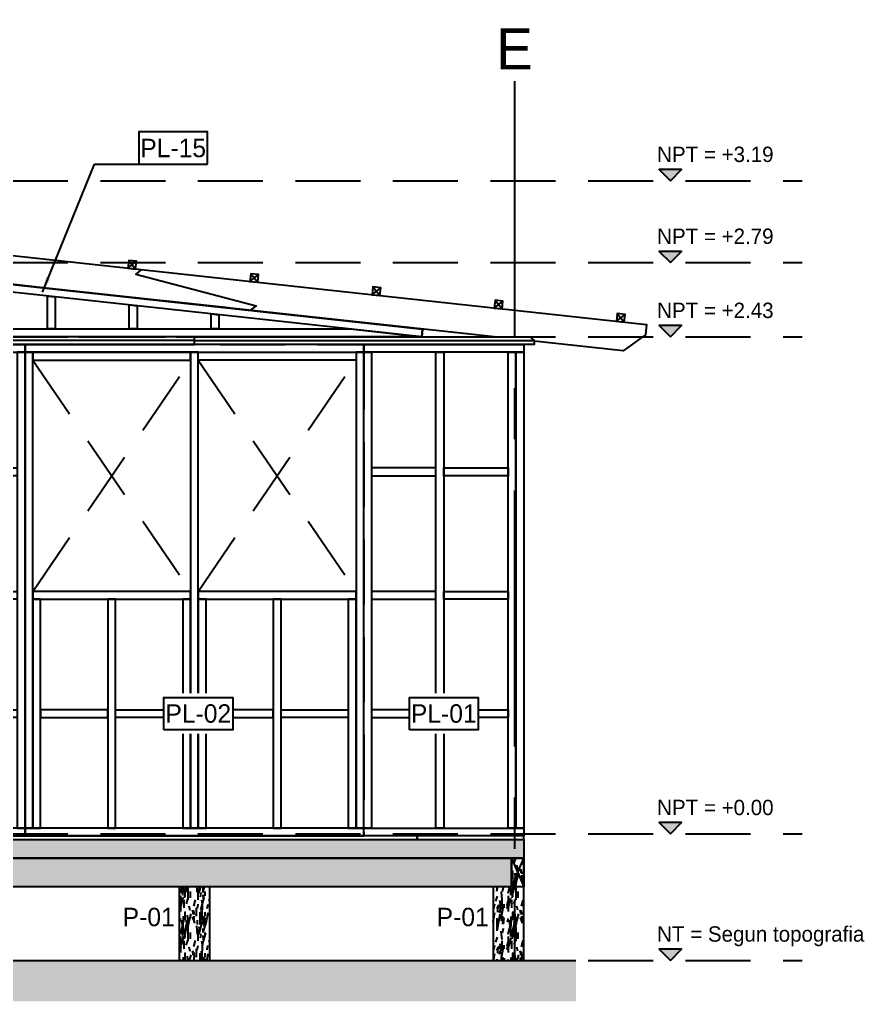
# Model space of a CAD drawing. Header units: millimetres. Extents: x 19438 to 19711, y 4351 to 4752.
# Drawn here: x 19447.781 to 19451.905, y 4503.926 to 4508.721 of the extents above; entities that cross this region are included whole.
import ezdxf
from ezdxf.enums import TextEntityAlignment as Align

# ---------------------------------------------------------------- set-up
doc = ezdxf.new("R2010")
doc.units = ezdxf.units.MM
doc.set_wipeout_variables(frame=1)
doc.linetypes.add('CENTER', pattern=[2, 1.25, -0.25, 0.25, -0.25])
doc.linetypes.add('HIDDEN2', pattern=[4.762499999999999, 3.175, -1.5875])
for name, color, linetype in [('0 @ 0.5', 7, 'Continuous'), ('ALFAJIA', 3, 'Continuous'), ('CLAVADORES', 1, 'Continuous'), ('EJES', 2, 'CENTER'), ('EJES @ 0.5', 2, 'CENTER'), ('NIVELES', 2, 'Continuous'), ('NIVELES @ 0.5', 2, 'Continuous'), ('PANELES PARED', 2, 'Continuous'), ('PILOTES', 2, 'Continuous'), ('PROYECCION PANEL', 6, 'Continuous'), ('PZA', 3, 'Continuous'), ('TEXTO', 2, 'Continuous'), ('TEXTO @ 0.5', 2, 'Continuous'), ('VIGAS DE PISO', 2, 'Continuous')]:
    doc.layers.add(name, color=color, linetype=linetype)
doc.styles.add('century gothic', font='GOTHIC.TTF')
doc.styles.add('century gothic smc', font='GOTHIC.TTF')
doc.styles.add('NOTAS', font='GOTHIC.TTF')
doc.styles.get("Standard").update_dxf_attribs({"font": 'arial.ttf'})
doc.dimstyles.new('ANOTATIVE 100 SMCONSTRUCCIONES', dxfattribs={"dimscale": 0, "dimtxt": 0.18, "dimasz": 0.15, "dimexe": 0.18, "dimexo": 0.09, "dimgap": 0.1, "dimtad": 1, "dimzin": 0, "dimdsep": 46, "dimtxsty": 'century gothic', "dimblk1": 'FLECHA1', "dimblk2": 'FLECHA1', "dimsah": 1, "dimcen": 0.18, "dimdle": 0.075, "dimclrd": 1, "dimclre": 1, "dimclrt": 2, "dimaunit": 1, "dimadec": 0, "dimazin": 0, "dimtfac": 0.7499999999999999, "dimtix": 1, "dimtmove": 2, "dimatfit": 3, "dimfxl": 0.09, "dimtvp": 1.5, "dimtfill": 1, "dimtolj": 1, "dimtzin": 0, "dimarcsym": 0})
pattern_1 = [(0, (-3.928590288065432, 0.156), (0, 0.2), [0.04000000000000001, -0.16]), (8.9726, (-3.926590288065432, 0.048), (1.200000005876015, 0.1999995251177433), [0.0384708, -3.8086058]), (5.710499999999999, (-3.928590288065432, 0.06), (1.800000034755268, 0.1999971014400811), [0.0401996, -1.9697752]), (344.5779, (-3.928590288065432, 0.12), (2.199999903889306, -0.599997467763363), [0.06016640000000001, -5.9564754]), (353.6599, (-3.924590288065432, 0.186), (0.2000000632075727, 4.085989627061748e-07), [0.0362216, -1.7748552]), (345.0686, (-3.918590288065432, 0.072), (0.7999999983166444, -0.1999996738791564), [0.0310484, -3.0737864]), (348.6901, (-3.988590288065432, 0.188), (0.2000000583016778, 7.413252083865452e-08), [0.0815844, -0.9382194]), (5.710499999999999, (-3.926590288065432, 0.03), (1.800000034755268, 0.1999971014400811), [0.0200998, -1.989875]), (0, (-3.928590288065432, 0.114), (0, 0.2), [0.02, -0.18]), (0, (-3.968590288065432, 0.138), (0, 0.2), [0.06, -0.14]), (11.3099, (-3.928590288065432, 0.168), (0.7999999543300329, 0.1999994872092054), [0.020396, -0.9994078000000001]), (2.726300000000001, (-3.948590288065432, 0.094), (4.000000058994694, 0.1999992035454403), [0.0420476, -4.162711600000001]), (352.4054, (-3.938590288065432, 0.08800000000000001), (1.599999971597214, -0.1999987367102976), [0.0302654, -2.9962834]), (0, (-3.948590288065432, 0.012), (0, 0.2), [0.04000000000000001, -0.16]), (358.8309, (-3.968590288065432, 0.002), (0.2000000366479377, 1.536034513610618e-07), [0.09802040000000001, -9.70402]), (0, (-3.968590288065432, 0.152), (0, 0.2), [0.02, -0.18]), (0, (-3.948590288065432, 0.168), (0, 0.2), [0.02, -0.18]), (0, (-4.038590288065432, 0.186), (0, 0.2), [0.03, -0.17]), (350.5377, (-3.984590288065432, 0.196), (0.2000000154436844, 7.752063945765109e-08), [0.0608276, -1.1557248]), (0, (-4.048590288065432, 0.196), (0, 0.2), [0.04000000000000001, -0.16]), (0, (-4.070590288065432, 0.016), (0, 0.2), [0.022, -0.178]), (0, (-3.968590288065432, 0.026), (0, 0.2), [0.02, -0.18]), (0, (-4.070590288065432, 0.032), (0, 0.2), [0.042, -0.158]), (5.4403, (-3.968590288065432, 0.044), (1.999999940230268, 0.1999989567139906), [0.04218999999999999, -4.176814399999999]), (0, (-3.966590288065432, 0.06), (0, 0.2), [0.03800000000000001, -0.162]), (0, (-4.070590288065432, 0.064), (0, 0.2), [0.022, -0.178]), (358.8309, (-4.046590288065432, 0.096), (0.2000000366479377, 1.536034513610618e-07), [0.09802040000000001, -9.70402]), (0, (-4.028590288065432, 0.114), (0, 0.2), [0.02, -0.18]), (0, (-4.048590288065432, 0.12), (0, 0.2), [0.02, -0.18]), (0, (-3.968590288065432, 0.12), (0, 0.2), [0.04000000000000001, -0.16]), (0, (-4.008590288065432, 0.124), (0, 0.2), [0.02, -0.18]), (0, (-4.048590288065432, 0.148), (0, 0.2), [0.04000000000000001, -0.16]), (19.6538, (-3.994590288065432, 0.064), (2.200000050424423, 0.7999989149399482), [0.0297322, -2.9434812]), (11.3099, (-4.028590288065432, 0.12), (0.7999999543300329, 0.1999994872092054), [0.020396, -0.9994078000000001]), (11.3099, (-3.948590288065432, 0.11), (0.7999999543300329, 0.1999994872092054), [0.020396, -0.9994078000000001]), (5.710499999999999, (-4.008590288065432, 0.186), (1.800000034755268, 0.1999971014400811), [0.0200998, -1.989875]), (349.6952, (-4.070590288065432, 0.2), (1.19999999539557, -0.1999989393302705), [0.0223606, -2.213707]), (348.6901, (-4.048590288065432, 0.016), (0.2000000583016778, 7.413252083865452e-08), [0.020396, -0.9994078000000001]), (90, (-4.028590288065432, 0.012), (-0.2, 1.224646799147353e-17), [0, -0.2]), (346.6076, (-4.070590288065432, 0.124), (3.400000044993809, -0.7999939065965311), [0.04317399999999998, -4.274230799999999]), (11.3099, (-3.948590288065432, 0.152), (0.7999999543300329, 0.1999994872092054), [0.020396, -0.9994078000000001]), (10.3048, (-3.948590288065432, 0.026), (0.9999999576061548, 0.1999992088681574), [0.0223606, -2.213707]), (348.6901, (-4.008590288065432, 0.114), (0.2000000583016778, 7.413252083865452e-08), [0.020396, -0.9994078000000001]), (348.6901, (-3.988590288065432, 0.124), (0.2000000583016778, 7.413252083865452e-08), [0.020396, -0.9994078000000001]), (341.5651, (-4.070590288065432, 0.104), (0.1999999582471591, 2.336696655391713e-07), [0.02529820000000001, -0.6071572000000001]), (345.9638, (-4.048590288065432, 0.172), (0.1999999211458298, 2.48745877401424e-07), [0.0824622, -0.7421588000000001]), (343.3008, (-4.008590288065432, 0.186), (1.399999991533441, -0.3999987464096421), [0.06264180000000001, -2.025419]), (0, (-4.008590288065432, 0.196), (0, 0.2), [0.024, -0.176]), (345.9638, (-4.028590288065432, 0.032), (0.1999999211458298, 2.48745877401424e-07), [0.0824622, -0.7421588000000001]), (345.9638, (-4.048590288065432, 0.04600000000000001), (0.1999999211458298, 2.48745877401424e-07), [0.0824622, -0.7421588000000001]), (345.9638, (-4.048590288065432, 0.064), (0.1999999211458298, 2.48745877401424e-07), [0.0824622, -0.7421588000000001]), (349.6952, (-4.070590288065432, 0.152), (1.19999999539557, -0.1999989393302705), [0.0223606, -2.213707]), (345.9638, (-4.008590288065432, 0.148), (0.1999999211458298, 2.48745877401424e-07), [0.041231, -0.78339]), (349.6952, (-4.070590288065432, 0.08800000000000001), (1.19999999539557, -0.1999989393302705), [0.0223606, -2.213707]), (357.6141, (-3.966590288065432, 0.074), (0.1999999891848493, 2.452822411999623e-07), [0.04804159999999999, -4.756122999999999]), (349.6952, (-3.988590288065432, 0.11), (1.19999999539557, -0.1999989393302705), [0.0223606, -2.213707]), (12.5288, (-3.966590288065432, 0.106), (0.8000000956949306, 0.1999998607468065), [0.018439, -1.8254698]), (349.5626, (-4.070590288065432, 0.07800000000000001), (2.199999936494009, -0.3999970687046518), [0.07727880000000001, -7.650591]), (351.8699, (-3.994590288065432, 0.064), (0.1999998921841651, -4.835099234323792e-08), [0.0282842, -1.3859292]), (4.7636, (-4.048590288065432, 0.084), (2.199999989954753, 0.1999982899233011), [0.04816639999999999, -2.360152399999999]), (0, (-4.000590288065432, 0.08800000000000001), (0, 0.2), [0.062, -0.138]), (344.7449, (-4.070590288065432, 0.178), (0.7999999424282382, -0.1999996642887572), [0.0228036, -2.257547199999999]), (350.5377, (-4.028590288065432, 0.012), (0.2000000154436844, 7.752063945765109e-08), [0.0608276, -1.1557248]), (340.0169, (-4.070590288065432, 0.05400000000000001), (0.599999976080897, -0.199999864879762), [0.0234094, -2.3175304]), (0, (-3.908590288065432, 0.172), (0, 0.2), [0.01, -0.19]), (0, (-3.908590288065432, 0.084), (0, 0.2), [0.02, -0.18]), (11.3099, (-3.908590288065432, 0.012), (0.7999999543300329, 0.1999994872092054), [0.020396, -0.9994078000000001]), (0, (-3.906590288065432, 0.032), (0, 0.2), [0.036, -0.164]), (343.3008, (-3.908590288065432, 0.138), (1.399999991533441, -0.3999987464096421), [0.0208806, -2.0671802]), (348.0207, (-3.906590288065432, 0.096), (3.79999992225112, -0.8002195416063549), [0.0368014, -6.7101288]), (90, (-3.908590288065432, 0.012), (-0.2, 1.224646799147353e-17), [0, -0.2]), (0, (-3.888590288065432, 0.016), (0, 0.2), [0.018, -0.182]), (0, (-3.888590288065432, 0.05400000000000001), (0, 0.2), [0.018, -0.182]), (0, (-3.888590288065432, 0.064), (0, 0.2), [0.018, -0.182]), (336.0376, (-3.888590288065432, 0.132), (1.40000000548613, -0.5999973303432905), [0.0196978, -1.9500724]), (348.5163, (-3.888590288065432, 0.156), (0.9999999967737594, -0.2000310941213914), [0.0183676, -13.043105]), (341.5651, (-3.888590288065432, 0.084), (0.1999999582471591, 2.336696655391713e-07), [0.0189736, -0.6134816000000001]), (347.4712, (-3.888590288065432, 0.182), (1.000000064081819, -0.1999999206089786), [0.01843899999999999, -1.8254698])]

# ---------------------------------------------------------------- blocks, each defined once
blk = doc.blocks.new('ejes')
at = {"color": 2, "linetype": 'Continuous'}
blk.add_wipeout([(-0.10885833912255882, 0.2751808892279074), (-0.06464980434288278, 0.29101139915608476), (-0.005711029194453245, 0.300136696395765), (0.05970395491829775, 0.2965109957521793), (0.09500801823759654, 0.28842404935014876), (0.15965652159929147, 0.2608636369091606), (0.1830838827680603, 0.24595704011170016), (0.2147777183097551, 0.22027423450675432), (0.24056337161264335, 0.1931046389480563), (0.2710496140131802, 0.1492704662609412), (0.2710496140131802, 0.1492704662609412), (0.29228597416654867, 0.10349661091159568), (0.3035963827602567, 0.06453264762232458), (0.30888575337872337, 0.031590563045716946), (0.3104933718217751, 0.0005746537607657087), (0.30919658479261525, -0.02728913207132566), (0.3091965847926153, -0.027289132071325883), (0.30027717569611284, -0.0770484549899001), (0.28805813743323505, -0.1132576829940053), (0.2790146382960884, -0.13320250965297142), (0.2587652247446024, -0.1678328491785554), (0.23815255433130994, -0.194800105660912), (0.21862924531649156, -0.2154796407223022), (0.19017272246719988, -0.2396654989023948), (0.15896394569952457, -0.2601099999731793), (0.1254178428129261, -0.27653970163673736), (0.08946861941709108, -0.28884357349388057), (0.046069088719026464, -0.2973084917295474), (0.010493371821857445, -0.29942534623915185), (-0.03664847771865216, -0.2956982711275044), (-0.06874736660458744, -0.28877099658425376), (-0.0973554240182596, -0.2793693357010323), (-0.14436554688920247, -0.2563664198253622), (-0.17090185904150568, -0.238372558443055), (-0.19217854979089546, -0.22061325773022133), (-0.2151888527146943, -0.1970804335205486), (-0.2151888527146943, -0.1970804335205486), (-0.25671125873123124, -0.13581334208541496), (-0.27162633441797895, -0.10144726227250095), (-0.27162633441797895, -0.1014472622725009), (-0.2874593248044241, -0.03441378108673088), (-0.2895066281780601, 0.0005746537607657087), (-0.28743799677751636, 0.035744237273435564), (-0.28132343942398635, 0.07016595116394753), (-0.2728826094345143, 0.09905334814152555), (-0.25831386758751196, 0.13377626051182734), (-0.23398166203419438, 0.1744480497160782), (-0.2156626263937377, 0.19768747544179777), (-0.19701991083710613, 0.21722699628226172), (-0.17515748088194505, 0.23623067615421467), (-0.1543538376347675, 0.2512246039588738), (-0.1259321932359468, 0.2677601047093707), (-0.1259321932359468, 0.2677601047093707), (-0.11819097696290187, 0.27157343305283743)], dxfattribs=at)
at = {"layer": 'EJES', "color": 3}
blk.add_attdef('EJES', text='', height=0.3, dxfattribs=at).set_placement((0.01049337175209075, -0.1740267672867049), align=Align.CENTER)
blk = doc.blocks.new('P01')
h = blk.add_hatch()
h.set_pattern_fill('MADERA_03', color=250, scale=0.2, angle=90, pattern_type=2)
h.set_pattern_definition([(90, (-0.156, 0.142), (-0.2, 1.224646799147353e-17), [0.04000000000000001, -0.16]), (98.9726, (-0.04799999999999999, 0.144), (-0.1999995251177432, 1.200000005876015), [0.0384708, -3.8086058]), (95.7105, (-0.05999999999999999, 0.142), (-0.199997101440081, 1.800000034755268), [0.0401996, -1.9697752]), (74.5779, (-0.12, 0.142), (0.5999974677633632, 2.199999903889306), [0.06016640000000001, -5.9564754]), (83.6599, (-0.186, 0.146), (-4.085989626939283e-07, 0.2000000632075727), [0.0362216, -1.7748552]), (75.06859999999999, (-0.07199999999999998, 0.152), (0.1999996738791565, 0.7999999983166444), [0.0310484, -3.0737864]), (78.6901, (-0.188, 0.08200000000000002), (-7.413252082640805e-08, 0.2000000583016778), [0.0815844, -0.9382194]), (95.7105, (-0.02999999999999999, 0.144), (-0.199997101440081, 1.800000034755268), [0.0200998, -1.989875]), (90, (-0.114, 0.142), (-0.2, 1.224646799147353e-17), [0.02, -0.18]), (90, (-0.138, 0.102), (-0.2, 1.224646799147353e-17), [0.06, -0.14]), (101.3099, (-0.168, 0.142), (-0.1999994872092053, 0.7999999543300329), [0.020396, -0.9994078000000001]), (92.72629999999998, (-0.09399999999999999, 0.122), (-0.19999920354544, 4.000000058994694), [0.0420476, -4.162711600000001]), (82.4054, (-0.088, 0.132), (0.1999987367102977, 1.599999971597214), [0.0302654, -2.9962834]), (90, (-0.01199999999999999, 0.122), (-0.2, 1.224646799147353e-17), [0.04000000000000001, -0.16]), (88.8309, (-0.001999999999999994, 0.102), (-1.536034513488153e-07, 0.2000000366479377), [0.09802040000000001, -9.70402]), (90, (-0.152, 0.102), (-0.2, 1.224646799147353e-17), [0.02, -0.18]), (90, (-0.168, 0.122), (-0.2, 1.224646799147353e-17), [0.02, -0.18]), (90, (-0.186, 0.03200000000000001), (-0.2, 1.224646799147353e-17), [0.03, -0.17]), (80.5377, (-0.196, 0.08600000000000002), (-7.752063944540462e-08, 0.2000000154436844), [0.06082760000000001, -1.1557248]), (90, (-0.196, 0.02200000000000001), (-0.2, 1.224646799147353e-17), [0.04000000000000001, -0.16]), (90, (-0.016, 9.797174393178825e-19), (-0.2, 1.224646799147353e-17), [0.022, -0.178]), (90, (-0.026, 0.102), (-0.2, 1.224646799147353e-17), [0.02, -0.18]), (90, (-0.032, 1.959434878635765e-18), (-0.2, 1.224646799147353e-17), [0.042, -0.158]), (95.44029999999997, (-0.044, 0.102), (-0.1999989567139905, 1.999999940230268), [0.04219000000000001, -4.1768144]), (90, (-0.05999999999999999, 0.104), (-0.2, 1.224646799147353e-17), [0.03800000000000001, -0.162]), (90, (-0.064, 3.91886975727153e-18), (-0.2, 1.224646799147353e-17), [0.022, -0.178]), (88.8309, (-0.096, 0.02400000000000001), (-1.536034513488153e-07, 0.2000000366479377), [0.09802040000000001, -9.70402]), (90, (-0.114, 0.04200000000000001), (-0.2, 1.224646799147353e-17), [0.02, -0.18]), (90, (-0.12, 0.02200000000000001), (-0.2, 1.224646799147353e-17), [0.02, -0.18]), (90, (-0.12, 0.102), (-0.2, 1.224646799147353e-17), [0.04000000000000001, -0.16]), (90, (-0.124, 0.06200000000000001), (-0.2, 1.224646799147353e-17), [0.02, -0.18]), (90, (-0.148, 0.02200000000000001), (-0.2, 1.224646799147353e-17), [0.04000000000000001, -0.16]), (109.6538, (-0.064, 0.07600000000000001), (-0.7999989149399481, 2.200000050424423), [0.0297322, -2.9434812]), (101.3099, (-0.12, 0.04200000000000001), (-0.1999994872092053, 0.7999999543300329), [0.020396, -0.9994078000000001]), (101.3099, (-0.11, 0.122), (-0.1999994872092053, 0.7999999543300329), [0.020396, -0.9994078000000001]), (95.7105, (-0.186, 0.06200000000000001), (-0.199997101440081, 1.800000034755268), [0.0200998, -1.989875]), (79.6952, (-0.2, 1.224646799147353e-17), (0.1999989393302706, 1.19999999539557), [0.0223606, -2.213707]), (78.6901, (-0.016, 0.022), (-7.413252082640805e-08, 0.2000000583016778), [0.020396, -0.9994078000000001]), (180, (-0.012, 0.042), (-2.449293598294707e-17, -0.2), [0, -0.2]), (76.60759999999999, (-0.124, 7.59281015471359e-18), (0.7999939065965314, 3.400000044993809), [0.043174, -4.274230800000001]), (101.3099, (-0.152, 0.122), (-0.1999994872092053, 0.7999999543300329), [0.020396, -0.9994078000000001]), (100.3048, (-0.026, 0.122), (-0.1999992088681573, 0.9999999576061548), [0.0223606, -2.213707]), (78.6901, (-0.114, 0.06200000000000001), (-7.413252082640805e-08, 0.2000000583016778), [0.020396, -0.9994078000000001]), (78.6901, (-0.124, 0.08200000000000002), (-7.413252082640805e-08, 0.2000000583016778), [0.020396, -0.9994078000000001]), (71.5651, (-0.104, 6.368163355566237e-18), (-2.336696655269248e-07, 0.1999999582471591), [0.0252982, -0.6071572]), (75.96379999999999, (-0.172, 0.02200000000000001), (-2.487458773891775e-07, 0.1999999211458298), [0.0824622, -0.7421588000000001]), (73.3008, (-0.186, 0.06200000000000001), (0.3999987464096422, 1.399999991533441), [0.06264180000000001, -2.025419]), (90, (-0.196, 0.06200000000000001), (-0.2, 1.224646799147353e-17), [0.024, -0.176]), (75.96379999999999, (-0.032, 0.042), (-2.487458773891775e-07, 0.1999999211458298), [0.0824622, -0.7421588000000001]), (75.96379999999999, (-0.04600000000000001, 0.02200000000000001), (-2.487458773891775e-07, 0.1999999211458298), [0.0824622, -0.7421588000000001]), (75.96379999999999, (-0.064, 0.02200000000000001), (-2.487458773891775e-07, 0.1999999211458298), [0.0824622, -0.7421588000000001]), (79.6952, (-0.152, 9.307315673519885e-18), (0.1999989393302706, 1.19999999539557), [0.0223606, -2.213707]), (75.96379999999999, (-0.148, 0.06200000000000001), (-2.487458773891775e-07, 0.1999999211458298), [0.041231, -0.78339]), (79.6952, (-0.08800000000000001, 5.388445916248355e-18), (0.1999989393302706, 1.19999999539557), [0.0223606, -2.213707]), (87.6141, (-0.074, 0.104), (-2.452822411877158e-07, 0.1999999891848493), [0.0480416, -4.756123]), (79.6952, (-0.11, 0.082), (0.1999989393302706, 1.19999999539557), [0.0223606, -2.213707]), (102.5288, (-0.106, 0.104), (-0.1999998607468065, 0.8000000956949306), [0.018439, -1.8254698]), (79.5626, (-0.07800000000000001, 4.776122516674678e-18), (0.3999970687046519, 2.199999936494009), [0.07727880000000001, -7.650591]), (81.86989999999999, (-0.064, 0.07600000000000001), (4.835099235548439e-08, 0.1999998921841651), [0.0282842, -1.3859292]), (94.76359999999998, (-0.084, 0.02200000000000001), (-0.1999982899233009, 2.199999989954753), [0.04816640000000001, -2.3601524]), (90, (-0.08800000000000001, 0.06999999999999999), (-0.2, 1.224646799147353e-17), [0.062, -0.138]), (74.7449, (-0.178, 1.089935651241144e-17), (0.1999996642887572, 0.7999999424282382), [0.0228036, -2.2575472]), (80.5377, (-0.012, 0.042), (-7.752063944540462e-08, 0.2000000154436844), [0.06082760000000001, -1.1557248]), (70.0169, (-0.05400000000000001, 3.306546357697854e-18), (0.199999864879762, 0.599999976080897), [0.0234094, -2.3175304]), (90, (-0.172, 0.162), (-0.2, 1.224646799147353e-17), [0.01, -0.19]), (90, (-0.08399999999999999, 0.162), (-0.2, 1.224646799147353e-17), [0.02, -0.18]), (101.3099, (-0.01199999999999999, 0.162), (-0.1999994872092053, 0.7999999543300329), [0.020396, -0.9994078000000001]), (90, (-0.03199999999999999, 0.164), (-0.2, 1.224646799147353e-17), [0.036, -0.164]), (73.3008, (-0.138, 0.162), (0.3999987464096422, 1.399999991533441), [0.0208806, -2.0671802]), (78.0207, (-0.09599999999999999, 0.164), (0.8002195416063551, 3.79999992225112), [0.0368014, -6.7101288]), (180, (-0.01199999999999999, 0.162), (-2.449293598294707e-17, -0.2), [0, -0.2]), (90, (-0.01599999999999999, 0.182), (-0.2, 1.224646799147353e-17), [0.018, -0.182]), (90, (-0.05399999999999999, 0.182), (-0.2, 1.224646799147353e-17), [0.018, -0.182]), (90, (-0.06399999999999999, 0.182), (-0.2, 1.224646799147353e-17), [0.018, -0.182]), (66.03760000000001, (-0.132, 0.182), (0.5999973303432906, 1.40000000548613), [0.0196978, -1.9500724]), (78.5163, (-0.156, 0.182), (0.2000310941213914, 0.9999999967737594), [0.0183676, -13.043105]), (71.5651, (-0.08399999999999999, 0.182), (-2.336696655269248e-07, 0.1999999582471591), [0.0189736, -0.6134816]), (77.47120000000001, (-0.182, 0.182), (0.1999999206089787, 1.000000064081819), [0.018439, -1.8254698])])
h.paths.add_polyline_path([(19444.00301116678, 4504.126282387035), (19444.15301116678, 4504.126282387035), (19444.15301116678, 4504.626282387035), (19444.00301116678, 4504.626282387035)])
blk.add_lwpolyline([(19444.00301116678, 4504.126282387035), (19444.15301116678, 4504.126282387035), (19444.15301116678, 4504.626282387035), (19444.00301116678, 4504.626282387035)], close=True)
blk = doc.blocks.new('PP1')
at = {"layer": 'PANELES PARED'}
for points in [[(19444.81411116678, 4512.817581495822), (19444.81411116678, 4512.855581495823), (19444.03301116678, 4512.855581495823), (19444.03301116678, 4512.817581495822)], [(19444.03301116678, 4510.493581495823), (19444.07101116678, 4510.493581495823), (19444.07101116678, 4512.817581495822), (19444.03301116678, 4512.817581495822)], [(19444.07101116678, 4510.493581495823), (19444.10901116678, 4510.493581495823), (19444.10901116678, 4512.817581495822), (19444.07101116678, 4512.817581495822)], [(19444.42356116678, 4510.493581495823), (19444.46156116678, 4510.493581495823), (19444.46156116678, 4512.817581495822), (19444.42356116678, 4512.817581495822)], [(19444.77611116678, 4510.493581495823), (19444.81411116678, 4510.493581495823), (19444.81411116678, 4512.817581495822), (19444.77611116678, 4512.817581495822)], [(19444.42356116678, 4512.214881495822), (19444.42356116678, 4512.252881495822), (19444.10901116678, 4512.252881495822), (19444.10901116678, 4512.214881495822)], [(19444.46156116678, 4512.214881495822), (19444.46156116678, 4512.252881495822), (19444.77611116678, 4512.252881495822), (19444.77611116678, 4512.214881495822)], [(19444.42356116678, 4511.612181495822), (19444.42356116678, 4511.650181495823), (19444.10901116678, 4511.650181495823), (19444.10901116678, 4511.612181495822)], [(19444.46156116678, 4511.612181495822), (19444.46156116678, 4511.650181495823), (19444.77611116678, 4511.650181495823), (19444.77611116678, 4511.612181495822)], [(19444.42356116678, 4511.033881495823), (19444.42356116678, 4511.071881495824), (19444.10901116678, 4511.071881495824), (19444.10901116678, 4511.033881495823)], [(19444.46156116678, 4511.033881495823), (19444.46156116678, 4511.071881495824), (19444.77611116678, 4511.071881495824), (19444.77611116678, 4511.033881495823)], [(19444.81411116678, 4510.455581495823), (19444.81411116678, 4510.493581495823), (19444.03301116678, 4510.493581495823), (19444.03301116678, 4510.455581495823)]]:
    blk.add_lwpolyline(points, close=True, dxfattribs=at)
blk = doc.blocks.new('PP2')
at = {"layer": 'PANELES PARED', "color": 8, "linetype": 'HIDDEN2', "ltscale": 0.1}
for p, q in [((19444.85211116678, 4512.779581495822), (19445.62211116678, 4511.650181495823)), ((19444.85211116678, 4511.650181495823), (19445.62211116678, 4512.779581495822)), ((19445.66011116678, 4512.779581495822), (19446.43011116678, 4511.650181495823)), ((19445.66011116678, 4511.650181495823), (19446.43011116678, 4512.779581495822))]:
    blk.add_line(p, q, dxfattribs=at)
at = {"layer": 'PANELES PARED'}
for points in [[(19444.81411116678, 4512.855581495823), (19444.81411116678, 4512.817581495822), (19446.46811116678, 4512.817581495822), (19446.46811116678, 4512.855581495823)], [(19444.85211116678, 4512.817581495822), (19444.81411116678, 4512.817581495822), (19444.81411116678, 4510.493581495823), (19444.85211116678, 4510.493581495823)], [(19444.85211116678, 4512.817581495822), (19444.85211116678, 4512.779581495822), (19445.62211116678, 4512.779581495822), (19445.62211116678, 4512.817581495822)], [(19445.66011116678, 4512.817581495822), (19445.62211116678, 4512.817581495822), (19445.62211116678, 4510.493581495823), (19445.66011116678, 4510.493581495823)], [(19446.43011116678, 4512.817581495822), (19446.43011116678, 4512.779581495822), (19445.66011116678, 4512.779581495822), (19445.66011116678, 4512.817581495822)], [(19446.46811116678, 4512.817581495822), (19446.43011116678, 4512.817581495822), (19446.43011116678, 4510.493581495823), (19446.46811116678, 4510.493581495823)], [(19444.85211116678, 4511.650181495823), (19444.85211116678, 4511.612181495822), (19445.62211116678, 4511.612181495822), (19445.62211116678, 4511.650181495823)], [(19445.66011116678, 4511.650181495823), (19445.66011116678, 4511.612181495822), (19446.43011116678, 4511.612181495822), (19446.43011116678, 4511.650181495823)], [(19444.89011116678, 4511.612181495822), (19444.85211116678, 4511.612181495822), (19444.85211116678, 4510.493581495823), (19444.89011116678, 4510.493581495823)], [(19445.25611116678, 4511.612181495822), (19445.21811116678, 4511.612181495822), (19445.21811116678, 4510.493581495823), (19445.25611116678, 4510.493581495823)], [(19445.62211116678, 4511.612181495822), (19445.58411116678, 4511.612181495822), (19445.58411116678, 4510.493581495823), (19445.62211116678, 4510.493581495823)], [(19445.69811116678, 4511.612181495822), (19445.66011116678, 4511.612181495822), (19445.66011116678, 4510.493581495823), (19445.69811116678, 4510.493581495823)], [(19446.06411116678, 4511.612181495822), (19446.02611116678, 4511.612181495822), (19446.02611116678, 4510.493581495823), (19446.06411116678, 4510.493581495823)], [(19446.43011116678, 4511.612181495822), (19446.39211116678, 4511.612181495822), (19446.39211116678, 4510.493581495823), (19446.43011116678, 4510.493581495823)], [(19444.89011116678, 4511.071881495824), (19444.89011116678, 4511.033881495823), (19445.21811116678, 4511.033881495823), (19445.21811116678, 4511.071881495824)], [(19445.58411116678, 4511.071881495824), (19445.58411116678, 4511.033881495823), (19445.25611116678, 4511.033881495823), (19445.25611116678, 4511.071881495824)], [(19445.69811116678, 4511.071881495824), (19445.69811116678, 4511.033881495823), (19446.02611116678, 4511.033881495823), (19446.02611116678, 4511.071881495824)], [(19446.39211116678, 4511.071881495824), (19446.39211116678, 4511.033881495823), (19446.06411116678, 4511.033881495823), (19446.06411116678, 4511.071881495824)], [(19444.81411116678, 4510.493581495823), (19444.81411116678, 4510.455581495823), (19446.46811116678, 4510.455581495823), (19446.46811116678, 4510.493581495823)]]:
    blk.add_lwpolyline(points, close=True, dxfattribs=at)
blk = doc.blocks.new('PL01')
at = {"layer": 'PANELES PARED'}
for points in [[(19444.53144271229, 4507.172282387035), (19447.15921116677, 4507.458058333238), (19447.15921116679, 4507.496282387035), (19444.52733434724, 4507.210059646553), (19444.53144271229, 4507.172282387035)], [(19444.53144271229, 4507.172282387035), (19447.15921116677, 4507.172282387035), (19447.15921116677, 4507.210282387035), (19444.88086050829, 4507.210282387035), (19444.53144271229, 4507.172282387035)]]:
    blk.add_lwpolyline(points, dxfattribs=at)
for points in [[(19447.12121116677, 4507.210282387035), (19447.15921116677, 4507.210282387035), (19447.15921116677, 4507.458058333238), (19447.12121116677, 4507.453925744639)], [(19446.72121116677, 4507.210282387035), (19446.75921116677, 4507.210282387035), (19446.75921116677, 4507.414557400617), (19446.72121116677, 4507.410424812018)], [(19446.32121116677, 4507.210282387035), (19446.35921116677, 4507.210282387035), (19446.35921116677, 4507.371056467997), (19446.32121116677, 4507.366923879398)], [(19445.92121116677, 4507.210282387035), (19445.95921116677, 4507.210282387035), (19445.95921116677, 4507.327555535376), (19445.92121116677, 4507.323422946777)], [(19445.52121116677, 4507.210282387035), (19445.55921116677, 4507.210282387035), (19445.55921116677, 4507.284054602756), (19445.52121116677, 4507.279922014157)]]:
    blk.add_lwpolyline(points, close=True, dxfattribs=at)
blk = doc.blocks.new('CL1')
at = {"layer": 'CLAVADORES'}
for p, q in [((19443.50168427536, 4507.507030279183), (19443.53968427536, 4507.469030279183)), ((19443.50168427536, 4507.469030279183), (19443.53968427536, 4507.507030279183))]:
    blk.add_line(p, q, dxfattribs=at)
blk.add_lwpolyline([(19443.50168427536, 4507.469030279183), (19443.53968427536, 4507.469030279183), (19443.53968427536, 4507.507030279183), (19443.50168427536, 4507.507030279183)], close=True, dxfattribs=at)
blk = doc.blocks.new('nivel elevacion')
blk.add_hatch(color=250).paths.add_polyline_path([(-0.1092553982493882, 0.1102459082790119), (6.308664524112828e-08, 2.481101546436548e-09), (0.109255524422224, 0.1102459082790119)])
blk.add_lwpolyline([(6.308664524112828e-08, 2.481101546436548e-09), (0.109255524422224, 0.1102459082790119), (-0.1092553982493882, 0.1102459082790119)], close=True)
blk.add_lwpolyline([(0.109255524422224, 0.1102459082790119), (-0.1092553982493882, 0.1102459082790119)])
at = {"style": 'NOTAS'}
blk.add_attdef('ELEVATION', (-0.1298240430099741, 0.1830828825018216), '', height=0.15, dxfattribs=at)
blk = doc.blocks.new('FLECHA1')
at = {"color": 1}
blk.add_line((-1, 0), (0.4961616904075186, 0), dxfattribs=at)
at = {"color": 4}
blk.add_line((-0.2461764230280465, -0.2480808452037593), (0.2480808452037602, 0.25), dxfattribs=at)

msp = doc.modelspace()

# ---------------------------------------------------------------- hatches: boundary and pattern name
h = msp.add_hatch()
h.set_pattern_fill('EARTH', color=8, scale=0.01, angle=45)
h.set_pattern_definition([(45, (-4.070590288065432, 0), (6.938893903907228e-18, 0.08980256121069152), [0.0635, -0.0635]), (45, (-4.087428268292436, 0.01683798022700466), (6.938893903907228e-18, 0.08980256121069152), [0.0635, -0.0635]), (45, (-4.104266248519441, 0.03367596045400933), (6.938893903907228e-18, 0.08980256121069152), [0.0635, -0.0635]), (135, (-4.104266248519441, 0.04490128060534578), (-0.08980256121069152, 6.938893903907228e-18), [0.0635, -0.0635]), (135, (-4.087428268292436, 0.06173926083235044), (-0.08980256121069152, 6.938893903907228e-18), [0.0635, -0.0635]), (135, (-4.070590288065432, 0.0785772410593551), (-0.08980256121069152, 6.938893903907228e-18), [0.0635, -0.0635])])
h.paths.add_polyline_path([(19439.70742087871, 4504.126282387035), (19450.49732073628, 4504.126282387035), (19450.49732073628, 4503.926282387036), (19439.70742087871, 4503.926282387036)])

# ---------------------------------------------------------------- linework, layer by layer
at = {"color": 5}
msp.add_line((19439.70742087871, 4504.126282387035), (19450.49732073628, 4504.126282387036), dxfattribs=at)
at = {"color": 1}
for points in [[(19447.28242087871, 4504.734282387035), (19447.28242087871, 4504.716282387035), (19449.72242087871, 4504.716282387035), (19449.72242087871, 4504.734282387035)], [(19449.72242087871, 4504.734282387035), (19449.72242087871, 4504.716282387035), (19450.24232073628, 4504.716282387035), (19450.24232073628, 4504.734282387035)]]:
    msp.add_lwpolyline(points, close=True, dxfattribs=at)
at = {"layer": 'ALFAJIA'}
for points in [[(19447.11612073633, 4507.637107848385), (19450.84232073633, 4507.231874910409), (19450.83691499283, 4507.182167989993), (19450.72777081372, 4507.103507020226), (19447.11612073633, 4507.496282387035), (19447.11612073633, 4507.637107848385)], [(19448.37636641112, 4507.500053192874), (19448.34836917786, 4507.477548194997), (19448.93520837648, 4507.324002127072), (19448.90721114321, 4507.301497129195)]]:
    msp.add_lwpolyline(points, dxfattribs=at)
at = {"layer": 'NIVELES', "color": 1, "linetype": 'HIDDEN2', "ltscale": 0.1}
for p, q in [((19439.6023708075, 4507.934282387035), (19451.6023708075, 4507.934282387035)), ((19439.6023708075, 4507.534282387035), (19451.6023708075, 4507.534282387035)), ((19439.6023708075, 4504.744282387035), (19451.6023708075, 4504.744282387035)), ((19439.6023708075, 4504.126282387035), (19451.6023708075, 4504.126282387035))]:
    msp.add_line(p, q, dxfattribs=at)
at = {"layer": 'PROYECCION PANEL', "linetype": 'HIDDEN2', "ltscale": 0.1}
msp.add_lwpolyline([(19447.02612073627, 4507.134282387035), (19447.80722073628, 4507.134282387035), (19447.80722073628, 4504.734282387035), (19447.02612073627, 4504.734282387035)], close=True, dxfattribs=at)
at = {"layer": 'PZA'}
msp.add_line((19448.63422073628, 4507.153282387035), (19446.97612073628, 4507.153282387035), dxfattribs=at)
msp.add_lwpolyline([(19446.97612073628, 4507.153282387035), (19446.97612073628, 4507.134282387035), (19448.63422073628, 4507.134282387035), (19448.63422073628, 4507.172282387035), (19446.99612073628, 4507.172282387035), (19446.97612073628, 4507.153282387035)], dxfattribs=at)

# ---------------------------------------------------------------- block references
at = {"rotation": 353.7933425438075}
for p in [(-368.5471575807878, 2128.590937288289), (-367.9506745357921, 2128.52606836639), (-367.3541914908037, 2128.461199444431), (-366.757708445808, 2128.396330522532), (-366.1612254008123, 2128.331461600634)]:
    msp.add_blockref('CL1', p, dxfattribs=at)
for name in ['PP1', 'PP2']:
    msp.add_blockref(name, (2.993109569495573, -5.721299108788116))
at = {"xscale": -1}
msp.add_blockref('PP1', (38894.27533190305, -5.721299108788116), dxfattribs=at)
at = {"layer": 'NIVELES @ 0.5'}
ref = msp.add_blockref('nivel elevacion', (19450.95830527995, 4507.934282387035), dxfattribs=dict(at, xscale=0.5, yscale=0.5, zscale=0.5))
ref.add_attrib('ELEVATION', 'NPT = +3.19', (19450.89339325845, 4508.025823828285), dxfattribs={"layer": '0', "color": 0, "height": 0.075, "style": 'century gothic smc'})
ref = msp.add_blockref('nivel elevacion', (19450.95830527995, 4507.534282387035), dxfattribs=dict(at, xscale=0.5, yscale=0.5, zscale=0.5))
ref.add_attrib('ELEVATION', 'NPT = +2.79', (19450.89339325845, 4507.625823828285), dxfattribs={"layer": '0', "color": 0, "height": 0.075, "style": 'century gothic smc'})
ref = msp.add_blockref('nivel elevacion', (19450.95830527995, 4507.172282387035), dxfattribs=dict(at, xscale=0.5, yscale=0.5, zscale=0.5))
ref.add_attrib('ELEVATION', 'NPT = +2.43', (19450.89339325845, 4507.263823828285), dxfattribs={"layer": '0', "color": 0, "height": 0.075, "style": 'century gothic smc'})
ref = msp.add_blockref('nivel elevacion', (19450.95830527995, 4504.744282387035), dxfattribs=dict(at, xscale=0.5, yscale=0.5, zscale=0.5))
ref.add_attrib('ELEVATION', 'NPT = +0.00', (19450.89339325845, 4504.835823828285), dxfattribs={"layer": '0', "color": 0, "height": 0.075, "style": 'century gothic smc'})
ref = msp.add_blockref('nivel elevacion', (19450.95830527995, 4504.126282387035), dxfattribs=dict(at, xscale=0.5, yscale=0.5, zscale=0.5))
ref.add_attrib('ELEVATION', 'NT = Segun topografia', (19450.89339325845, 4504.217823828285), dxfattribs={"layer": '0', "color": 0, "height": 0.075, "style": 'century gothic smc'})
at = {"layer": 'PILOTES'}
for p in [(4.556209569505882, 4.547473508864641e-12), (6.089309569499164, 0)]:
    msp.add_blockref('P01', p, dxfattribs=at)

# ---------------------------------------------------------------- texts
at = {"layer": 'TEXTO @ 0.5', "color": 2, "insert": (19448.53060293595, 4508.093676718804), "char_height": 0.09, "width": 0.2385342624065261, "attachment_point": 5, "style": 'century gothic', "bg_fill": 3, "box_fill_scale": 1.6, "bg_fill_color": 256, "bg_fill_transparency": 0}
msp.add_mtext('PL-15 ', dxfattribs=at)
at = {"layer": 'TEXTO @ 0.5', "color": 2, "char_height": 0.09, "width": 0.2385342624065261, "attachment_point": 1, "style": 'century gothic'}
for insert in [(19448.28401371873, 4504.383296541081), (19449.81711371873, 4504.383296541081)]:
    msp.add_mtext('P-01 ', dxfattribs=dict(at, insert=insert))

# ---------------------------------------------------------------- next in the draw order: linework, layer by layer
at = {"layer": 'TEXTO', "color": 2}
msp.add_lwpolyline([(19448.69863250767, 4508.014912952658), (19448.69863250767, 4508.172440484949), (19448.36257336422, 4508.172440484949), (19448.36257336422, 4508.014912952658)], close=True, dxfattribs=at)

# ---------------------------------------------------------------- next in the draw order: texts
at = {"layer": 'TEXTO @ 0.5', "color": 2, "char_height": 0.09, "width": 0.2385342624065261, "attachment_point": 5, "style": 'century gothic', "bg_fill": 3, "box_fill_scale": 1.6, "bg_fill_color": 256, "bg_fill_transparency": 0}
for s, insert in [('PL-02 ', (19448.65322073628, 4505.331582387035)), ('PL-01 ', (19449.85177073627, 4505.331582387035))]:
    msp.add_mtext(s, dxfattribs=dict(at, insert=insert))

# ---------------------------------------------------------------- next in the draw order: leaders
at = {"layer": '0 @ 0.5'}
msp.add_leader([(19447.89235960206, 4507.390681977476), (19448.14704699558, 4508.014912952658), (19448.36257336422, 4508.014912952658)], dimstyle='ANOTATIVE 100 SMCONSTRUCCIONES', override={"dimscale": 0.5, "dimgap": 0.1, "dimtad": 0}, dxfattribs=at)

# ---------------------------------------------------------------- next in the draw order: wipeouts: each hides what was drawn before it
msp.add_wipeout([(19450.182320736272, 4504.626282387035), (19450.182320736272, 4504.486282387035), (19447.07112073628, 4504.486282387035), (19447.07112073628, 4504.626282387035)]).dxf.layer = 'VIGAS DE PISO'

# ---------------------------------------------------------------- next in the draw order: hatches: boundary and pattern name
h = msp.add_hatch()
h.set_pattern_fill('MADERA_03', color=250, scale=0.2, pattern_type=2)
h.set_pattern_definition(pattern_1)
h.paths.add_polyline_path([(19450.24232073628, 4504.716282387035), (19450.24232073628, 4504.626282387035), (19447.02612073628, 4504.626282387035), (19447.02612073628, 4504.716282387035)])
h = msp.add_hatch()
h.set_pattern_fill('MADERA_03', color=250, scale=0.2, pattern_type=2)
h.set_pattern_definition(pattern_1)
h.paths.add_polyline_path([(19450.18232073628, 4504.626282387035), (19450.18232073628, 4504.486282387035), (19447.07112073628, 4504.486282387035), (19447.07112073628, 4504.626282387035)])

# ---------------------------------------------------------------- next in the draw order: linework, layer by layer
at = {"layer": 'EJES', "color": 1}
msp.add_line((19450.19732073628, 4508.421448522464), (19450.19732073628, 4504.126282387036), dxfattribs=at)
at = {"layer": 'TEXTO', "color": 2}
for points in [[(19448.48519116456, 4505.252818620889), (19448.48519116456, 4505.41034615318), (19448.821250308, 4505.41034615318), (19448.821250308, 4505.252818620889)], [(19449.68374116455, 4505.252818620889), (19449.68374116455, 4505.41034615318), (19450.01980030799, 4505.41034615318), (19450.01980030799, 4505.252818620889)]]:
    msp.add_lwpolyline(points, close=True, dxfattribs=at)
at = {"layer": 'VIGAS DE PISO'}
for p, q in [((19450.18232073628, 4504.626282387035), (19450.24232073628, 4504.486282387034)), ((19450.18232073628, 4504.486282387034), (19450.24232073628, 4504.626282387035))]:
    msp.add_line(p, q, dxfattribs=at)
for points in [[(19450.24232073628, 4504.716282387035), (19450.24232073628, 4504.626282387035), (19447.02612073628, 4504.626282387035), (19447.02612073628, 4504.716282387035)], [(19450.18232073628, 4504.626282387035), (19450.18232073628, 4504.486282387035), (19447.07112073628, 4504.486282387035), (19447.07112073628, 4504.626282387035)], [(19450.24232073628, 4504.486282387034), (19450.18232073628, 4504.486282387034), (19450.18232073628, 4504.626282387035), (19450.24232073628, 4504.626282387035)]]:
    msp.add_lwpolyline(points, close=True, dxfattribs=at)

# ---------------------------------------------------------------- next in the draw order: block references
at = {"layer": 'EJES @ 0.5'}
ref = msp.add_blockref('ejes', (19450.19207405037, 4508.571161195584), dxfattribs=dict(at, xscale=0.5000000000009095, yscale=0.5000000000009095, zscale=0.5000000000009095))
ref.add_attrib('EJES', 'E', dxfattribs={"layer": 'EJES', "color": 3, "height": 0.2, "style": 'century gothic'}).set_placement((19450.1973207363, 4508.47819467393), align=Align.CENTER)

# ---------------------------------------------------------------- next in the draw order: wipeouts: each hides what was drawn before it
msp.add_wipeout([(19450.29232073628, 4507.153282387035), (19450.29232073628, 4507.134282387035), (19448.634220736272, 4507.134282387035), (19448.634220736276, 4507.172282387035), (19450.272320736276, 4507.172282387035)]).dxf.layer = 'PZA'

# ---------------------------------------------------------------- next in the draw order: linework, layer by layer
at = {"layer": 'NIVELES', "color": 1, "linetype": 'HIDDEN2', "ltscale": 0.1}
msp.add_line((19439.6023708075, 4507.172282387035), (19451.6023708075, 4507.172282387035), dxfattribs=at)
at = {"layer": 'PROYECCION PANEL', "linetype": 'HIDDEN2', "ltscale": 0.1}
for points in [[(19447.11612073633, 4507.496282387036), (19447.11612073634, 4507.172282387035), (19449.74388919082, 4507.172282387035), (19449.74799755586, 4507.210059646449)], [(19447.80722073628, 4507.134282387035), (19449.46122073627, 4507.134282387035), (19449.46122073627, 4504.734282387035), (19447.80722073628, 4504.734282387035)], [(19449.46122073627, 4507.134282387035), (19450.24232073631, 4507.134282387035), (19450.24232073631, 4504.734282387035), (19449.46122073627, 4504.734282387035)]]:
    msp.add_lwpolyline(points, close=True, dxfattribs=at)
at = {"layer": 'PZA'}
msp.add_line((19448.63422073628, 4507.153282387035), (19450.29232073628, 4507.153282387035), dxfattribs=at)
msp.add_lwpolyline([(19450.29232073628, 4507.153282387035), (19450.29232073628, 4507.134282387035), (19448.63422073628, 4507.134282387035), (19448.63422073628, 4507.172282387035), (19450.27232073628, 4507.172282387035), (19450.29232073628, 4507.153282387035)], dxfattribs=at)

# ---------------------------------------------------------------- next in the draw order: block references
at = {"xscale": -1}
msp.add_blockref('PL01', (38894.27533190311, 0), dxfattribs=at)

doc.saveas('drawing.dxf')
